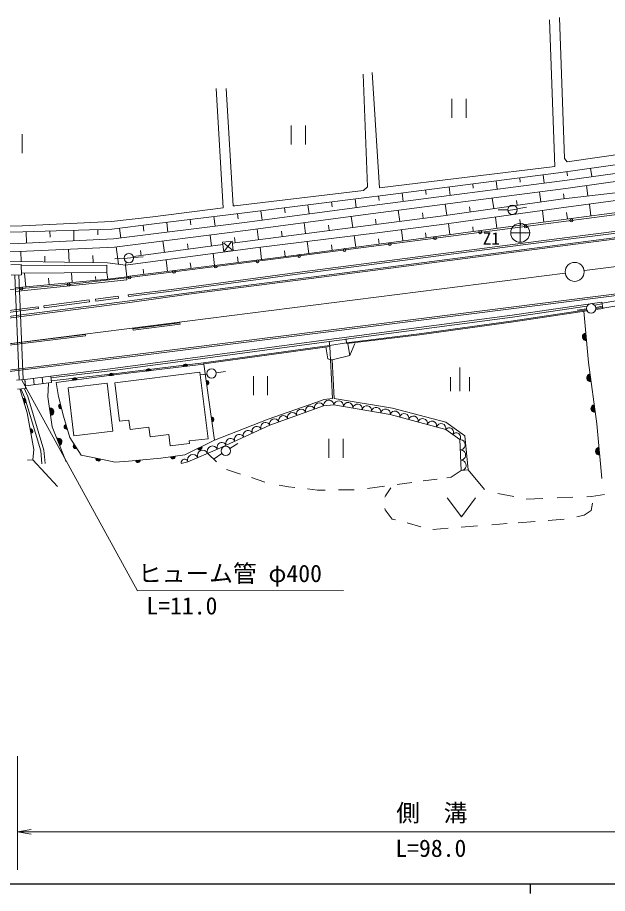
# Model space of a CAD drawing. Units: millimetres, scale not verified. Extents: x 40000 to 680000, y 20000 to 380000.
# Drawn here: x 113982 to 176154, y 204000 to 296342 of the extents above; entities that cross this region are included whole.
import ezdxf
from ezdxf.enums import TextEntityAlignment as Align

# ---------------------------------------------------------------- set-up
doc = ezdxf.new("R2010")
doc.units = ezdxf.units.MM
doc.header["$LTSCALE"] = 1000
for name, color, linetype, lineweight in [('M-BGD', 7, 'Continuous', 13), ('M-STR-STR3', 7, 'Continuous', 13), ('M-TTL-BAND', 7, 'Continuous', 25), ('M-TTL-TXT', 7, 'Continuous', 13)]:
    doc.layers.add(name, color=color, linetype=linetype, lineweight=lineweight)
doc.styles.add('ＭＳ ゴシック', font='')
doc.styles.get('ＭＳ ゴシック').set_extended_font_data('MS Gothic')

# ---------------------------------------------------------------- blocks, each defined once
blk = doc.blocks.new('open_arrow')
at = {"color": 0, "linetype": 'Continuous', "lineweight": -2}
blk.add_lwpolyline([(7.5, 1.25), (0, 0), (7.5, -1.25)], dxfattribs=at)

msp = doc.modelspace()

# ---------------------------------------------------------------- linework, layer by layer
at = {"layer": 'M-BGD'}
for p, q in [((170051, 296094), (170605, 280629)), ((171624, 281477), (171081, 296342)), ((150407, 290356), (150859, 278477)), ((152122, 278376), (151364, 290563)), ((134930, 288857), (135652, 276279)), ((136709, 276481), (135983, 288844)), ((159752, 285764), (159752, 287764)), ((161252, 287764), (161252, 285764)), ((142821, 282973), (142821, 284973)), ((144321, 284973), (144321, 282973)), ((114458, 284043), (114458, 282043)), ((171914, 279203), (204705, 283831)), ((185945, 283118), (171920, 281145)), ((172029, 278361), (204821, 282989)), ((186002, 282117), (170978, 279967)), ((171920, 281145), (171624, 281477)), ((170605, 280629), (152122, 278376)), ((170978, 279967), (152194, 277559)), ((171925, 279640), (171867, 280094)), ((174492, 279567), (174365, 280452)), ((151344, 276514), (171914, 279203)), ((164542, 278239), (164430, 279127)), ((166967, 278990), (166909, 279445)), ((167525, 274326), (206095, 279351)), ((169500, 278887), (169389, 279763)), ((150460, 278112), (136892, 276499)), ((150859, 278477), (150460, 278112)), ((151455, 275672), (172029, 278361)), ((157052, 277688), (156990, 278174)), ((159585, 277591), (159470, 278492)), ((162010, 278339), (161950, 278810)), ((168977, 277962), (169121, 276903)), ((173932, 278629), (174082, 277528)), ((151056, 277411), (137898, 275752)), ((149669, 276292), (149551, 277221)), ((152194, 277559), (151056, 277411)), ((152094, 277041), (152031, 277538)), ((154627, 276943), (154511, 277856)), ((171193, 277197), (158856, 275448)), ((164019, 277314), (164170, 276202)), ((166575, 277067), (166645, 276553)), ((177583, 277929), (171193, 277197)), ((177802, 277174), (171290, 276262)), ((171530, 277743), (171597, 277243)), ((135652, 276279), (128254, 275342)), ((136892, 276499), (136709, 276481)), ((137894, 274728), (151344, 276514)), ((142177, 275755), (142110, 276283)), ((144713, 275633), (144590, 276596)), ((147136, 276398), (147071, 276908)), ((171290, 276262), (158934, 274556)), ((159061, 276666), (159220, 275500)), ((161621, 276392), (161695, 275851)), ((165644, 276015), (166636, 276137)), ((166631, 276172), (167612, 276365)), ((180551, 276236), (167511, 274527)), ((172770, 272595), (204001, 276683)), ((172789, 272446), (204021, 276535)), ((174255, 276677), (174418, 275432)), ((128254, 275342), (123869, 274837)), ((137898, 275752), (128385, 274588)), ((134797, 274338), (134667, 275357)), ((137219, 275112), (137149, 275658)), ((138000, 273884), (151455, 275672)), ((139756, 274975), (139630, 275971)), ((149146, 275365), (149303, 274211)), ((158856, 275448), (152012, 274565)), ((154103, 276018), (154261, 274855)), ((156664, 275736), (156741, 275175)), ((164342, 275303), (164492, 274122)), ((165640, 276079), (164640, 276085)), ((169303, 275987), (169461, 274782)), ((171851, 275786), (171940, 275107)), ((114483, 274371), (106404, 274304)), ((123869, 274837), (114483, 274371)), ((128385, 274588), (123912, 274019)), ((137894, 274728), (124112, 272994)), ((127302, 273827), (127224, 274440)), ((129836, 273714), (129704, 274749)), ((132260, 274470), (132186, 275053)), ((152012, 274565), (136616, 272552)), ((167511, 274527), (143652, 271326)), ((143668, 271204), (167525, 274326)), ((144189, 274706), (144345, 273562)), ((146746, 274455), (146824, 273886)), ((151705, 275095), (151782, 274535)), ((158934, 274556), (152163, 273680)), ((159389, 274619), (159536, 273457)), ((161954, 274265), (162014, 273789)), ((166902, 275066), (166982, 274457)), ((167785, 272630), (183602, 274659)), ((167811, 272432), (183627, 274461)), ((114541, 273746), (106399, 273669)), ((123912, 274019), (114541, 273746)), ((114936, 272557), (114901, 273757)), ((117418, 273189), (117400, 273830)), ((119931, 272795), (119899, 273902)), ((122446, 273425), (122430, 273976)), ((138000, 273884), (124185, 272146)), ((124875, 273090), (124744, 274125)), ((134273, 273415), (134431, 272255)), ((152163, 273680), (138790, 272025)), ((139233, 274048), (139387, 272914)), ((141787, 273822), (141866, 273238)), ((149470, 273347), (149624, 272127)), ((154431, 273973), (154580, 272792)), ((156993, 273637), (157058, 273124)), ((114134, 272519), (104147, 272260)), ((124112, 272994), (114134, 272519)), ((135625, 272418), (126198, 271135)), ((129312, 272791), (129476, 271581)), ((131878, 272473), (131953, 271918)), ((136589, 272765), (135597, 272643)), ((135597, 272643), (135719, 271651)), ((135708, 272556), (136600, 271860)), ((136502, 272654), (135806, 271762)), ((136711, 271773), (136589, 272765)), ((136832, 273147), (136908, 272590)), ((143980, 269546), (167785, 272630)), ((144006, 269348), (167811, 272432)), ((144508, 272733), (144669, 271463)), ((146014, 269107), (172770, 272595)), ((146033, 268958), (172789, 272446)), ((152033, 273009), (152102, 272460)), ((114166, 271670), (104205, 271411)), ((124185, 272146), (114166, 271670)), ((114336, 271678), (114372, 270629)), ((119432, 270549), (119367, 271917)), ((124614, 270332), (124382, 272171)), ((138790, 272025), (125370, 270233)), ((126926, 271783), (126999, 271244)), ((135719, 271651), (136711, 271773)), ((139546, 272119), (139709, 270828)), ((142112, 271754), (142189, 271141)), ((147072, 272382), (147147, 271795)), ((104783, 270296), (114401, 270629)), ((114401, 270629), (123455, 270484)), ((116855, 271170), (116875, 270590)), ((121937, 270509), (121902, 271239)), ((125222, 270960), (124223, 270910)), ((125225, 270924), (126217, 271046)), ((125370, 270233), (125432, 270577)), ((126219, 271030), (127215, 271120)), ((129633, 270802), (129788, 269574)), ((130467, 269539), (143668, 271204)), ((143652, 271326), (130557, 269672)), ((134589, 271464), (134749, 270201)), ((137151, 271126), (137229, 270515)), ((113284, 270288), (114377, 270309)), ((114377, 270309), (114398, 269209)), ((114384, 270151), (123404, 270219)), ((123404, 270219), (123409, 269469)), ((123455, 270484), (125370, 270233)), ((125370, 270233), (125487, 268991)), ((130557, 269672), (125484, 269030)), ((127237, 269822), (127308, 269261)), ((132191, 270498), (132268, 269888)), ((114398, 269209), (113305, 269188)), ((113708, 269196), (114166, 258145)), ((123482, 268748), (113758, 267829)), ((114108, 269203), (114565, 258181)), ((114390, 269401), (123409, 269469)), ((114722, 269403), (114861, 267933)), ((117240, 268863), (117306, 268164)), ((119365, 268211), (125788, 268939)), ((119738, 268394), (119659, 269441)), ((122201, 269044), (122240, 268630)), ((123409, 269469), (123482, 268748)), ((125487, 268991), (123482, 268748)), ((125487, 268991), (125510, 268679)), ((125788, 268939), (130467, 269539)), ((130732, 267747), (143980, 269546)), ((130759, 267549), (144006, 269348)), ((132032, 267336), (146014, 269107)), ((132052, 267188), (146033, 268958)), ((104406, 266891), (119365, 268211)), ((123545, 268464), (113750, 267461)), ((125510, 268679), (123545, 268464)), ((165994, 265794), (186447, 268378)), ((166013, 265645), (186466, 268229)), ((122214, 266656), (124589, 266954)), ((124589, 266954), (124614, 266756)), ((125545, 266425), (132032, 267336)), ((125565, 266276), (132052, 267188)), ((130732, 267747), (125652, 267118)), ((125676, 266920), (125652, 267118)), ((130756, 267548), (125676, 266920)), ((111155, 264569), (125545, 266425)), ((111174, 264420), (125565, 266276)), ((116758, 265941), (121545, 266565)), ((121571, 266366), (116784, 265743)), ((121545, 266565), (121571, 266366)), ((122239, 266458), (122214, 266656)), ((124614, 266756), (122239, 266458)), ((166119, 264966), (175566, 266341)), ((174792, 266026), (175607, 266144)), ((175574, 266342), (175681, 265697)), ((175591, 266240), (177049, 266481)), ((111359, 265241), (116159, 265855)), ((116185, 265657), (111385, 265042)), ((116159, 265855), (116185, 265657)), ((116784, 265743), (116758, 265941)), ((126367, 260804), (165994, 265794)), ((126385, 260655), (166013, 265645)), ((166147, 264768), (173969, 265906)), ((166226, 264369), (173952, 265525)), ((166241, 264270), (173995, 265430)), ((173937, 265615), (172946, 265483)), ((173674, 265382), (174154, 259985)), ((174914, 265568), (175683, 265683)), ((174925, 265769), (175647, 265901)), ((174940, 265673), (175610, 265773)), ((175681, 265697), (177131, 265937)), ((126135, 263532), (131092, 264162)), ((131092, 264162), (131111, 264013)), ((156268, 263666), (166119, 264966)), ((156295, 263468), (166147, 264768)), ((156326, 263001), (166226, 264369)), ((156339, 262902), (166241, 264270)), ((126154, 263383), (126135, 263532)), ((131111, 264013), (126154, 263383)), ((148594, 262433), (156295, 263468)), ((148687, 262647), (156268, 263666)), ((121115, 262932), (90869, 259255)), ((121133, 262783), (90887, 259106)), ((121133, 262783), (121115, 262932)), ((131654, 260361), (146789, 262382)), ((146789, 262382), (148687, 262647)), ((146816, 262184), (148713, 262449)), ((148673, 261962), (148594, 262433)), ((148656, 262061), (156326, 263001)), ((148673, 261962), (156339, 262902)), ((131681, 260163), (146816, 262184)), ((133593, 259937), (146877, 261771)), ((133607, 259837), (146891, 261672)), ((146692, 260372), (146462, 261613)), ((146891, 261682), (146816, 262184)), ((146877, 261771), (148656, 262061)), ((146891, 261672), (146954, 260251)), ((149013, 260723), (148803, 261956)), ((149526, 261963), (149013, 260723)), ((126367, 260804), (84578, 255667)), ((126385, 260655), (84596, 255518)), ((149013, 260723), (147154, 260261)), ((131654, 260361), (124016, 259326)), ((131681, 260163), (124042, 259127)), ((133593, 259937), (124108, 258782)), ((133614, 259792), (124181, 258658)), ((133614, 259792), (133593, 259937)), ((134730, 251788), (133614, 259792)), ((146954, 260251), (146692, 260372)), ((147154, 260261), (146954, 260251)), ((146954, 260251), (147161, 256186)), ((147154, 260261), (147361, 256196)), ((174154, 259985), (175032, 253512)), ((124016, 259326), (117476, 258544)), ((124042, 259127), (117501, 258346)), ((124108, 258782), (117542, 258026)), ((124181, 258658), (118065, 257869)), ((124235, 257847), (133211, 258941)), ((134071, 251943), (133211, 258941)), ((133930, 258759), (133244, 258669)), ((134922, 258886), (135914, 259011)), ((160601, 259440), (160601, 256940)), ((114742, 258197), (113887, 258121)), ((117476, 258544), (114742, 258197)), ((114826, 257251), (114742, 258197)), ((114742, 258197), (114830, 257503)), ((117565, 257850), (114830, 257503)), ((115653, 258313), (115742, 257618)), ((116565, 258429), (116653, 257734)), ((117190, 256356), (117239, 257809)), ((117476, 258544), (117565, 257850)), ((118065, 257869), (118301, 256381)), ((123437, 257786), (119332, 257302)), ((124034, 252721), (123437, 257786)), ((124730, 253777), (124235, 257847)), ((138833, 256526), (138833, 258526)), ((140333, 258526), (140333, 256526)), ((159601, 258440), (159601, 256940)), ((161601, 256940), (161601, 258440)), ((113972, 257174), (114826, 257251)), ((114272, 257100), (114252, 257199)), ((115010, 254666), (114272, 257100)), ((114751, 256265), (114341, 257207)), ((115080, 256386), (114732, 257186)), ((119332, 257302), (119929, 252237)), ((116425, 250667), (114751, 256265)), ((116771, 250734), (115080, 256386)), ((117642, 253202), (117190, 256356)), ((118301, 256381), (118824, 254321)), ((145402, 255757), (146309, 256068)), ((146309, 256068), (147161, 256186)), ((147361, 256196), (153515, 255170)), ((140385, 253987), (145402, 255757)), ((146237, 255395), (140578, 253366)), ((147332, 255507), (146237, 255395)), ((153268, 254492), (147332, 255507)), ((153515, 255170), (159135, 253671)), ((115690, 250809), (115010, 254666)), ((118824, 254321), (119478, 252062)), ((134730, 251788), (140385, 253987)), ((159112, 252896), (153268, 254492)), ((119091, 249490), (117642, 253202)), ((125723, 253898), (124730, 253777)), ((125844, 252906), (125723, 253898)), ((127829, 253147), (125844, 252906)), ((127950, 252155), (127829, 253147)), ((140578, 253366), (135056, 250836)), ((159135, 253671), (161124, 252246)), ((175032, 253512), (175557, 247757)), ((119929, 252237), (124034, 252721)), ((129936, 252397), (127950, 252155)), ((130081, 251205), (129936, 252397)), ((160593, 251842), (159112, 252896)), ((161124, 252246), (161487, 248673)), ((120706, 250217), (119478, 252062)), ((132116, 251453), (130081, 251205)), ((131622, 250235), (134730, 251788)), ((134071, 251943), (132085, 251701)), ((132085, 251701), (132116, 251453)), ((136359, 250922), (137209, 251443)), ((146794, 249918), (146794, 251918)), ((148294, 251918), (148294, 249918)), ((160742, 248588), (160593, 251842)), ((115607, 249708), (115690, 250809)), ((116553, 249288), (116425, 250667)), ((116901, 249320), (116771, 250734)), ((135056, 250836), (131943, 249496)), ((134948, 249509), (134034, 250396)), ((135519, 250382), (134689, 249812)), ((115034, 249685), (115607, 249708)), ((118184, 246889), (115607, 249708)), ((122441, 249846), (120706, 250217)), ((124269, 249455), (122441, 249846)), ((125661, 249586), (124269, 249455)), ((129071, 249906), (125661, 249586)), ((131622, 250235), (129071, 249906)), ((131943, 249496), (131236, 249345)), ((137493, 248212), (135990, 248711)), ((160742, 248588), (159696, 247884)), ((161487, 248673), (160742, 248588)), ((163200, 246596), (161487, 248673)), ((140039, 247368), (138632, 247835)), ((158220, 247686), (156717, 247485)), ((159696, 247884), (159213, 247819)), ((142541, 246862), (141544, 247048)), ((143198, 246790), (142541, 246862)), ((145597, 246524), (144552, 246640)), ((149475, 246559), (147825, 246544)), ((152660, 246942), (150859, 246701)), ((153332, 246770), (152751, 245925)), ((155545, 247328), (153981, 247119)), ((146386, 246531), (145597, 246524)), ((152751, 245925), (152701, 245779)), ((159259, 245698), (160759, 243698)), ((160759, 243698), (162259, 245698)), ((166276, 245836), (164596, 246168)), ((169357, 245644), (167598, 245574)), ((172511, 245768), (170838, 245702)), ((174470, 245845), (173988, 245826)), ((175831, 246063), (174470, 245845)), ((174450, 244357), (174577, 245136)), ((152689, 244598), (152726, 244454)), ((152726, 244454), (153475, 243474)), ((172916, 243714), (173702, 243867)), ((173702, 243867), (174450, 244357)), ((153475, 243474), (153810, 243385)), ((155029, 243059), (156496, 242668)), ((163962, 242866), (165566, 242993)), ((166754, 243087), (168540, 243228)), ((169893, 243335), (171576, 243468)), ((157759, 242376), (159382, 242504)), ((160725, 242611), (162464, 242748))]:
    msp.add_line(p, q, dxfattribs=at)
at = {"layer": 'M-BGD', "color": 3}
for p, q in [((166956, 272649), (166956, 274649)), ((167956, 273649), (165956, 273649))]:
    msp.add_line(p, q, dxfattribs=at)
at = {"layer": 'M-BGD'}
for centre, radius in [((166140, 276076), 500), ((167525, 274326), 150), ((172346, 274954), 150), ((162754, 273701), 150), ((153211, 272453), 150), ((157982, 273077), 150), ((148440, 271828), 150), ((125721, 270985), 500), ((139268, 270649), 150), ((143668, 271204), 150), ((130467, 269539), 150), ((130467, 269539), 150), ((134868, 270094), 150), ((125788, 268939), 150), ((125788, 268939), 150), ((114379, 267771), 150), ((119365, 268211), 150), ((174433, 265680), 500), ((134426, 258824), 500), ((135929, 250660), 500)]:
    msp.add_circle(centre, radius, dxfattribs=at)
at = {"layer": 'M-BGD', "color": 3}
for centre in [(166956, 273649), (172698, 269530)]:
    msp.add_circle(centre, 1000, dxfattribs=at)
at = {"layer": 'M-BGD'}
for centre, radius, start, end in [((173914, 262684), 400, 95.08492, 275.08492), ((173914, 262684), 400, 95.08492, 275.08492), ((173914, 262684), 350, 95.08492, 275.08492), ((173914, 262684), 300, 95.08492, 275.08492), ((173914, 262684), 250, 95.08492, 275.08492), ((173914, 262684), 200, 95.08492, 275.08492), ((173914, 262684), 150, 95.08492, 275.08492), ((173914, 262684), 100, 95.08492, 275.08492), ((173914, 262684), 50, 95.08492, 275.08492), ((131670, 259552), 250, 7.05106, 187.05106), ((131670, 259552), 200, 7.05106, 187.05106), ((131670, 259552), 150, 7.05106, 187.05106), ((131670, 259552), 100, 7.05106, 187.05106), ((131670, 259552), 50, 7.05106, 187.05106), ((123896, 258590), 250, 7.05106, 187.05106), ((123896, 258590), 200, 7.05106, 187.05106), ((123896, 258590), 150, 7.05106, 187.05106), ((123896, 258590), 100, 7.05106, 187.05106), ((123896, 258590), 50, 7.05106, 187.05106), ((127783, 259071), 250, 7.05106, 187.05106), ((127783, 259071), 200, 7.05106, 187.05106), ((127783, 259071), 150, 7.05106, 187.05106), ((127783, 259071), 100, 7.05106, 187.05106), ((127783, 259071), 50, 7.05106, 187.05106), ((174374, 258367), 400, 97.71737, 277.71737), ((174374, 258367), 400, 97.71737, 277.71737), ((174374, 258367), 350, 97.71737, 277.71737), ((174374, 258367), 300, 97.71737, 277.71737), ((174374, 258367), 250, 97.71737, 277.71737), ((174374, 258367), 200, 97.71737, 277.71737), ((120009, 258109), 250, 7.05106, 187.05106), ((120009, 258109), 200, 7.05106, 187.05106), ((120009, 258109), 150, 7.05106, 187.05106), ((120009, 258109), 100, 7.05106, 187.05106), ((120009, 258109), 50, 7.05106, 187.05106), ((133885, 257849), 250, 277.93778, 97.93778), ((133885, 257849), 200, 277.93778, 97.93778), ((133885, 257849), 150, 277.93778, 97.93778), ((133885, 257849), 100, 277.93778, 97.93778), ((133885, 257849), 50, 277.93778, 97.93778), ((174374, 258367), 150, 97.71737, 277.71737), ((174374, 258367), 100, 97.71737, 277.71737), ((174374, 258367), 50, 97.71737, 277.71737), ((114631, 255933), 250, 286.67386, 106.67386), ((114631, 255933), 200, 286.67386, 106.67386), ((114631, 255933), 150, 286.67386, 106.67386), ((114631, 255933), 100, 286.67386, 106.67386), ((114631, 255933), 50, 286.67386, 106.67386), ((146785, 255451), 550, 5.85334, 185.85334), ((147827, 255423), 502, 350.29661, 170.29661), ((117416, 254779), 400, 278.15254, 98.15254), ((117416, 254779), 400, 278.15254, 98.15254), ((117416, 254779), 350, 278.15254, 98.15254), ((117416, 254779), 300, 278.15254, 98.15254), ((117416, 254779), 250, 278.15254, 98.15254), ((117416, 254779), 200, 278.15254, 98.15254), ((117416, 254779), 150, 278.15254, 98.15254), ((117416, 254779), 100, 278.15254, 98.15254), ((118563, 255351), 250, 104.25315, 284.25315), ((118563, 255351), 200, 104.25315, 284.25315), ((118563, 255351), 150, 104.25315, 284.25315), ((118563, 255351), 100, 104.25315, 284.25315), ((118563, 255351), 50, 104.25315, 284.25315), ((143879, 254550), 501, 19.7231, 199.7231), ((144822, 254888), 501, 19.7231, 199.7231), ((145766, 255226), 501, 19.7231, 199.7231), ((148816, 255253), 502, 350.29661, 170.29661), ((149805, 255084), 502, 350.29661, 170.29661), ((150794, 254915), 502, 350.29661, 170.29661), ((151784, 254746), 502, 350.29661, 170.29661), ((152773, 254577), 502, 350.29661, 170.29661), ((174812, 255130), 400, 97.71737, 277.71737), ((174812, 255130), 400, 97.71737, 277.71737), ((174812, 255130), 350, 97.71737, 277.71737), ((174812, 255130), 300, 97.71737, 277.71737), ((174812, 255130), 250, 97.71737, 277.71737), ((174812, 255130), 200, 97.71737, 277.71737), ((174812, 255130), 150, 97.71737, 277.71737), ((174812, 255130), 100, 97.71737, 277.71737), ((174812, 255130), 50, 97.71737, 277.71737), ((117416, 254779), 50, 278.15254, 98.15254), ((134426, 253963), 250, 277.93778, 97.93778), ((134426, 253963), 200, 277.93778, 97.93778), ((134426, 253963), 150, 277.93778, 97.93778), ((134426, 253963), 100, 277.93778, 97.93778), ((134426, 253963), 50, 277.93778, 97.93778), ((141049, 253535), 501, 19.7231, 199.7231), ((141993, 253873), 501, 19.7231, 199.7231), ((142936, 254211), 501, 19.7231, 199.7231), ((153755, 254359), 505, 344.72476, 164.72476), ((154729, 254093), 505, 344.72476, 164.72476), ((155703, 253827), 505, 344.72476, 164.72476), ((156677, 253561), 505, 344.72476, 164.72476), ((119151, 253192), 250, 106.15111, 286.15111), ((119151, 253192), 200, 106.15111, 286.15111), ((119151, 253192), 150, 106.15111, 286.15111), ((119151, 253192), 100, 106.15111, 286.15111), ((119151, 253192), 50, 106.15111, 286.15111), ((139197, 252733), 506, 24.61749, 204.61749), ((140118, 253155), 506, 24.61749, 204.61749), ((157651, 253295), 505, 344.72476, 164.72476), ((158625, 253029), 505, 344.72476, 164.72476), ((159482, 252633), 454, 324.56549, 144.56549), ((115350, 252737), 250, 279.98524, 99.98524), ((115350, 252737), 200, 279.98524, 99.98524), ((115350, 252737), 150, 279.98524, 99.98524), ((115350, 252737), 100, 279.98524, 99.98524), ((115350, 252737), 50, 279.98524, 99.98524), ((137357, 251890), 506, 24.61749, 204.61749), ((138277, 252312), 506, 24.61749, 204.61749), ((160222, 252106), 454, 324.56549, 144.56549), ((118264, 251609), 400, 291.32449, 111.32449), ((118264, 251609), 400, 291.32449, 111.32449), ((118264, 251609), 350, 291.32449, 111.32449), ((118264, 251609), 300, 291.32449, 111.32449), ((118264, 251609), 250, 291.32449, 111.32449), ((118264, 251609), 200, 291.32449, 111.32449), ((118264, 251609), 150, 291.32449, 111.32449), ((118264, 251609), 100, 291.32449, 111.32449), ((118264, 251609), 50, 291.32449, 111.32449), ((120092, 251140), 250, 123.63346, 303.63346), ((120092, 251140), 200, 123.63346, 303.63346), ((120092, 251140), 150, 123.63346, 303.63346), ((120092, 251140), 100, 123.63346, 303.63346), ((120092, 251140), 50, 123.63346, 303.63346), ((134537, 250612), 565, 23.29008, 203.29008), ((135516, 251047), 506, 24.61749, 204.61749), ((136436, 251468), 506, 24.61749, 204.61749), ((160618, 251300), 543, 272.62593, 92.62593), ((132462, 249719), 565, 23.29008, 203.29008), ((133500, 250166), 565, 23.29008, 203.29008), ((133176, 251012), 250, 206.55311, 26.55311), ((133176, 251012), 200, 206.55311, 26.55311), ((133176, 251012), 150, 206.55311, 26.55311), ((133176, 251012), 100, 206.55311, 26.55311), ((133176, 251012), 50, 206.55311, 26.55311), ((160667, 250215), 543, 272.62593, 92.62593), ((175294, 250634), 400, 95.21295, 275.21295), ((175294, 250634), 400, 95.21295, 275.21295), ((175294, 250634), 350, 95.21295, 275.21295), ((175294, 250634), 300, 95.21295, 275.21295), ((175294, 250634), 250, 95.21295, 275.21295), ((175294, 250634), 200, 95.21295, 275.21295), ((175294, 250634), 150, 95.21295, 275.21295), ((175294, 250634), 100, 95.21295, 275.21295), ((175294, 250634), 50, 95.21295, 275.21295), ((122488, 249836), 250, 167.92179, 347.92179), ((122488, 249836), 200, 167.92179, 347.92179), ((122488, 249836), 150, 167.92179, 347.92179), ((122488, 249836), 100, 167.92179, 347.92179), ((122488, 249836), 50, 167.92179, 347.92179), ((126670, 249680), 250, 185.37228, 5.37228), ((126670, 249680), 200, 185.37228, 5.37228), ((126670, 249680), 150, 185.37228, 5.37228), ((126670, 249680), 100, 185.37228, 5.37228), ((126670, 249680), 50, 185.37228, 5.37228), ((130346, 250071), 250, 187.34758, 7.34758), ((130346, 250071), 200, 187.34758, 7.34758), ((130346, 250071), 150, 187.34758, 7.34758), ((130346, 250071), 100, 187.34758, 7.34758), ((130346, 250071), 50, 187.34758, 7.34758), ((131590, 249421), 362, 12.03385, 192.03385), ((160717, 249130), 543, 272.62593, 92.62593)]:
    msp.add_arc(centre, radius, start, end, dxfattribs=at)
at = {"layer": 'M-STR-STR3'}
for p, q in [((126642, 235917), (114402, 258167)), ((126642, 235917), (148323, 235923)), ((113983, 218486), (113987, 206476)), ((113985, 210486), (211891, 210515))]:
    msp.add_line(p, q, dxfattribs=at)
at = {"layer": 'M-TTL-BAND'}
for p, q in [((40000, 205000), (579000, 205000)), ((168000, 205000), (168000, 204000))]:
    msp.add_line(p, q, dxfattribs=at)
at = {"layer": 'M-TTL-TXT', "color": 2}
for p, q in [((173726, 269661), (185825, 271202)), ((107002, 261159), (171679, 269400))]:
    msp.add_line(p, q, dxfattribs=at)

# ---------------------------------------------------------------- block references
at = {"layer": 'M-STR-STR3', "xscale": 193, "yscale": 193}
msp.add_blockref('open_arrow', (113985, 210486), dxfattribs=at)

# ---------------------------------------------------------------- texts
at = {"layer": 'M-BGD', "color": 3, "style": 'ＭＳ ゴシック'}
msp.add_text('Z1', height=1320, dxfattribs=at).set_placement((163016, 271994), align=Align.BOTTOM_LEFT)
at = {"layer": 'M-STR-STR3', "style": 'ＭＳ ゴシック'}
for s, p in [('ヒューム管 φ400', (126679, 236276)), ('L=11.0', (127566, 232863)), ('側\u3000溝', (153891, 211029)), ('L=98.0', (153799, 207307))]:
    msp.add_text(s, height=1833, dxfattribs=at).set_placement(p, align=Align.BOTTOM_LEFT)

doc.saveas('drawing.dxf')
